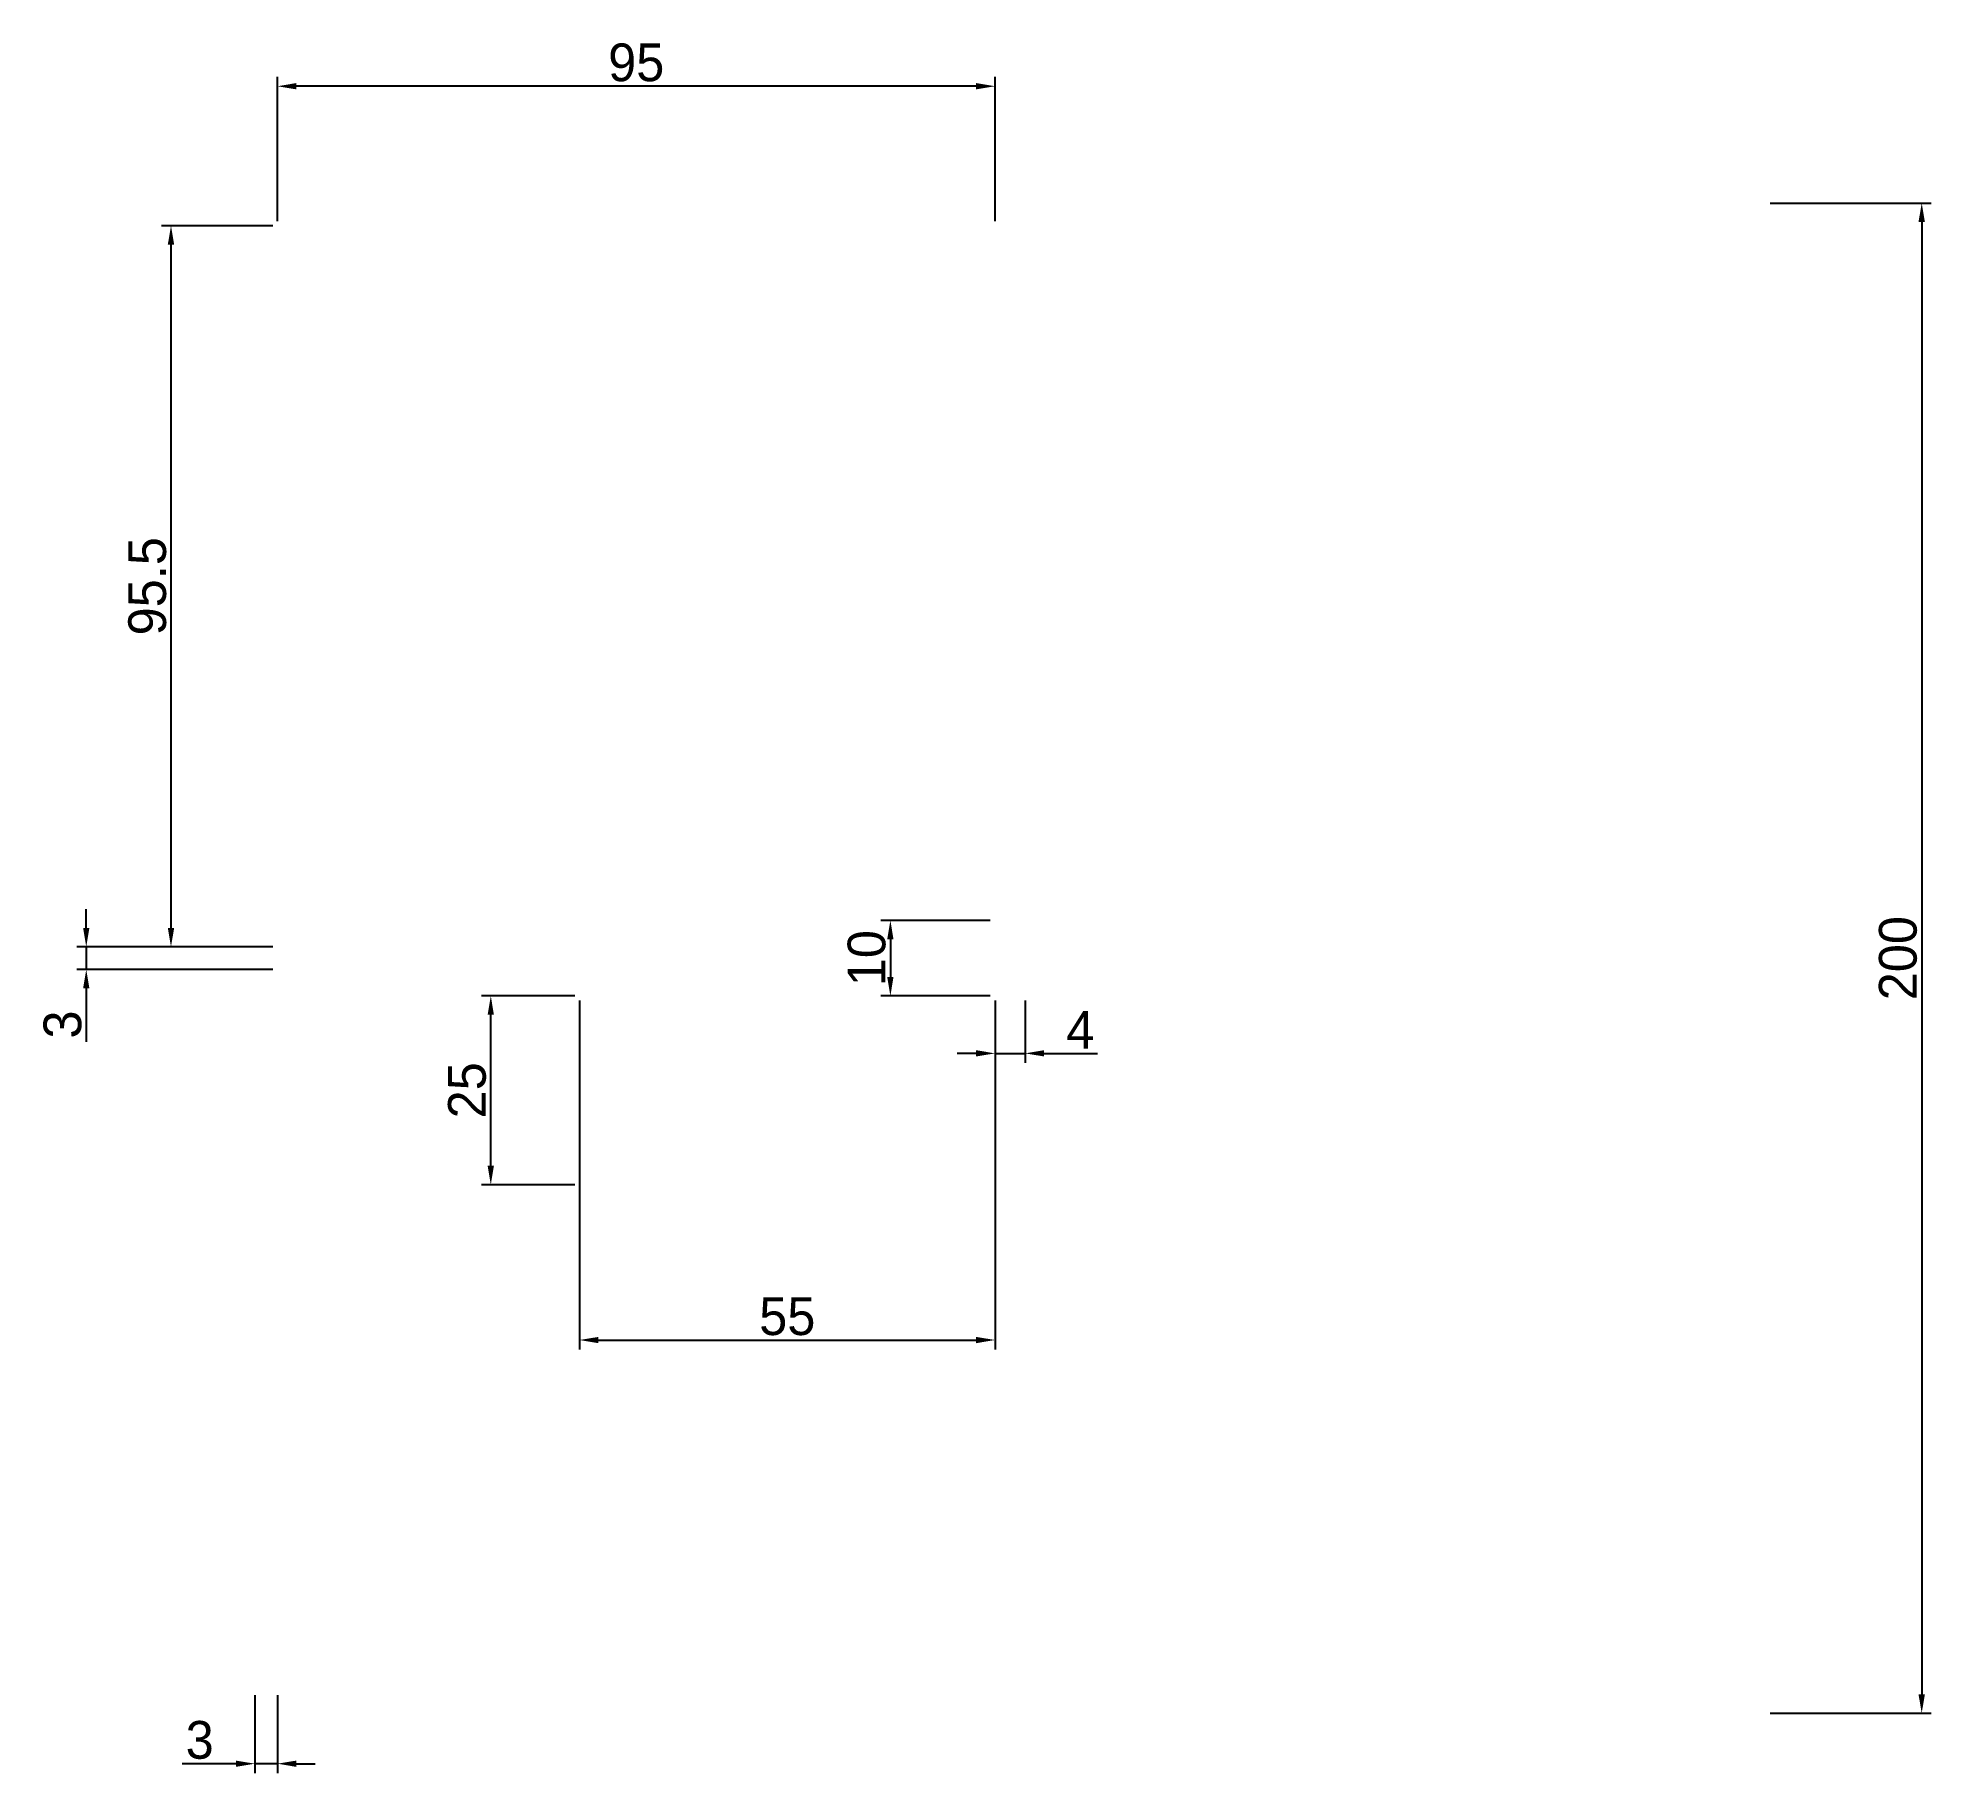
# Model space of a CAD drawing. Header units: millimetres. Extents: x 132 to 383, y 125 to 355.
import ezdxf

# ---------------------------------------------------------------- set-up
doc = ezdxf.new("R2010")
doc.units = ezdxf.units.MM
doc.dimstyles.new('ISO-25', dxfattribs={"dimtxt": 5, "dimasz": 2.5, "dimexe": 1.25, "dimexo": 0.625, "dimtad": 1, "dimdsep": 46, "dimtxsty": 'Standard', "dimcen": 2.5, "dimadec": 0, "dimazin": 0, "dimtfac": 1, "dimtmove": 0, "dimatfit": 3, "dimfxl": 1, "dimarcsym": 0})

# ---------------------------------------------------------------- blocks, each defined once
blk = doc.blocks.new('*D1')
at = {"color": 0, "lineweight": -2, "transparency": 16777216}
for p, q in [((164, 330.62), (164, 349.72)), ((256.5, 348.47), (166.5, 348.47)), ((259, 330.62), (259, 349.72))]:
    blk.add_line(p, q, dxfattribs=at)
at = {"color": 0, "transparency": 16777216}
for points in [[(166.5, 348.89), (166.5, 348.06), (164, 348.47)], [(256.5, 348.89), (256.5, 348.06), (259, 348.47)]]:
    blk.add_solid(points, dxfattribs=at)
at = {"layer": 'Defpoints', "color": 0, "transparency": 16777216}
for p in [(164, 348.47), (164, 330), (259, 330)]:
    blk.add_point(p, dxfattribs=at)
at = {"color": 0, "transparency": 16777216, "insert": (211.5, 351.6), "char_height": 5, "attachment_point": 5}
blk.add_mtext('95', dxfattribs=at)
blk = doc.blocks.new('*D7')
at = {"color": 0, "lineweight": -2, "transparency": 16777216}
for p, q in [((163.38, 330), (148.66, 330)), ((149.91, 327.5), (149.91, 237)), ((163.38, 234.5), (148.66, 234.5))]:
    blk.add_line(p, q, dxfattribs=at)
at = {"color": 0, "transparency": 16777216}
for points in [[(149.49, 327.5), (150.33, 327.5), (149.91, 330)], [(149.49, 237), (150.33, 237), (149.91, 234.5)]]:
    blk.add_solid(points, dxfattribs=at)
at = {"layer": 'Defpoints', "color": 0, "transparency": 16777216}
for p in [(164, 330), (149.91, 234.5), (164, 234.5)]:
    blk.add_point(p, dxfattribs=at)
at = {"color": 0, "transparency": 16777216, "insert": (146.79, 282.25), "char_height": 5, "attachment_point": 5, "rotation": 90}
blk.add_mtext('95.5', dxfattribs=at)
blk = doc.blocks.new('*D8')
at = {"color": 0, "lineweight": -2, "transparency": 16777216}
for p, q in [((138.69, 237), (138.69, 239.5)), ((163.38, 234.5), (137.44, 234.5)), ((138.69, 234.5), (138.69, 231.5)), ((163.38, 231.5), (137.44, 231.5)), ((138.69, 229), (138.69, 221.92))]:
    blk.add_line(p, q, dxfattribs=at)
at = {"color": 0, "transparency": 16777216}
for points in [[(138.28, 237), (139.11, 237), (138.69, 234.5)], [(138.28, 229), (139.11, 229), (138.69, 231.5)]]:
    blk.add_solid(points, dxfattribs=at)
at = {"layer": 'Defpoints', "color": 0, "transparency": 16777216}
for p in [(164, 234.5), (138.69, 231.5), (164, 231.5)]:
    blk.add_point(p, dxfattribs=at)
at = {"color": 0, "transparency": 16777216, "insert": (135.57, 224.21), "char_height": 5, "attachment_point": 5, "rotation": 90}
blk.add_mtext('3', dxfattribs=at)
blk = doc.blocks.new('*D10')
at = {"color": 0, "lineweight": -2, "transparency": 16777216}
for p, q in [((161, 135.38), (161, 125.07)), ((164, 135.38), (164, 125.07)), ((158.5, 126.32), (151.41, 126.32)), ((164, 126.32), (161, 126.32)), ((166.5, 126.32), (169, 126.32))]:
    blk.add_line(p, q, dxfattribs=at)
at = {"color": 0, "transparency": 16777216}
for points in [[(158.5, 126.73), (158.5, 125.9), (161, 126.32)], [(166.5, 126.73), (166.5, 125.9), (164, 126.32)]]:
    blk.add_solid(points, dxfattribs=at)
at = {"layer": 'Defpoints', "color": 0, "transparency": 16777216}
for p in [(161, 136), (164, 136), (161, 126.32)]:
    blk.add_point(p, dxfattribs=at)
at = {"color": 0, "transparency": 16777216, "insert": (153.71, 129.44), "char_height": 5, "attachment_point": 5}
blk.add_mtext('3', dxfattribs=at)
blk = doc.blocks.new('*D17')
at = {"color": 0, "lineweight": -2, "transparency": 16777216}
for p, q in [((203.38, 228), (191, 228)), ((192.25, 205.5), (192.25, 225.5)), ((203.38, 203), (191, 203))]:
    blk.add_line(p, q, dxfattribs=at)
at = {"color": 0, "transparency": 16777216}
for points in [[(191.83, 225.5), (192.66, 225.5), (192.25, 228)], [(191.83, 205.5), (192.66, 205.5), (192.25, 203)]]:
    blk.add_solid(points, dxfattribs=at)
at = {"layer": 'Defpoints', "color": 0, "transparency": 16777216}
for p in [(192.25, 228), (204, 228), (204, 203)]:
    blk.add_point(p, dxfattribs=at)
at = {"color": 0, "transparency": 16777216, "insert": (189.12, 215.5), "char_height": 5, "attachment_point": 5, "rotation": 90}
blk.add_mtext('25', dxfattribs=at)
blk = doc.blocks.new('*D19')
at = {"color": 0, "lineweight": -2, "transparency": 16777216}
for p, q in [((259, 227.38), (259, 219.14)), ((263, 227.38), (263, 219.14)), ((256.5, 220.39), (254, 220.39)), ((259, 220.39), (263, 220.39)), ((265.5, 220.39), (272.58, 220.39))]:
    blk.add_line(p, q, dxfattribs=at)
at = {"color": 0, "transparency": 16777216}
for points in [[(256.5, 220.81), (256.5, 219.98), (259, 220.39)], [(265.5, 220.81), (265.5, 219.98), (263, 220.39)]]:
    blk.add_solid(points, dxfattribs=at)
at = {"layer": 'Defpoints', "color": 0, "transparency": 16777216}
for p in [(259, 228, -12), (263, 228, -12), (263, 220.39)]:
    blk.add_point(p, dxfattribs=at)
at = {"color": 0, "transparency": 16777216, "insert": (270.29, 223.52), "char_height": 5, "attachment_point": 5}
blk.add_mtext('4', dxfattribs=at)
blk = doc.blocks.new('*D26')
at = {"color": 0, "lineweight": -2, "transparency": 16777216}
for p, q in [((361.63, 333), (382.93, 333)), ((381.68, 330.5), (381.68, 135.5)), ((361.63, 133), (382.93, 133))]:
    blk.add_line(p, q, dxfattribs=at)
at = {"color": 0, "transparency": 16777216}
for points in [[(381.26, 330.5), (382.1, 330.5), (381.68, 333)], [(381.26, 135.5), (382.1, 135.5), (381.68, 133)]]:
    blk.add_solid(points, dxfattribs=at)
at = {"layer": 'Defpoints', "color": 0, "transparency": 16777216}
for p in [(361, 333), (361, 133), (381.68, 133)]:
    blk.add_point(p, dxfattribs=at)
at = {"color": 0, "transparency": 16777216, "insert": (378.55, 233), "char_height": 5, "attachment_point": 5, "rotation": 90}
blk.add_mtext('200', dxfattribs=at)
blk = doc.blocks.new('*D27')
at = {"color": 0, "lineweight": -2, "transparency": 16777216}
for p, q in [((204, 227.38), (204, 181.18)), ((259, 227.38), (259, 181.18)), ((206.5, 182.43), (256.5, 182.43))]:
    blk.add_line(p, q, dxfattribs=at)
at = {"color": 0, "transparency": 16777216}
for points in [[(206.5, 182.84), (206.5, 182.01), (204, 182.43)], [(256.5, 182.84), (256.5, 182.01), (259, 182.43)]]:
    blk.add_solid(points, dxfattribs=at)
at = {"layer": 'Defpoints', "color": 0, "transparency": 16777216}
for p in [(204, 228), (259, 228), (259, 182.43)]:
    blk.add_point(p, dxfattribs=at)
at = {"color": 0, "transparency": 16777216, "insert": (231.5, 185.55), "char_height": 5, "attachment_point": 5}
blk.add_mtext('55', dxfattribs=at)
blk = doc.blocks.new('*D29')
at = {"color": 0, "lineweight": -2, "transparency": 16777216}
for p, q in [((258.38, 238), (243.9, 238)), ((245.15, 235.5), (245.15, 230.5)), ((258.38, 228), (243.9, 228))]:
    blk.add_line(p, q, dxfattribs=at)
at = {"color": 0, "transparency": 16777216}
for points in [[(244.73, 235.5), (245.56, 235.5), (245.15, 238)], [(244.73, 230.5), (245.56, 230.5), (245.15, 228)]]:
    blk.add_solid(points, dxfattribs=at)
at = {"layer": 'Defpoints', "color": 0, "transparency": 16777216}
for p in [(259, 238, -12), (245.15, 228), (259, 228, -12)]:
    blk.add_point(p, dxfattribs=at)
at = {"color": 0, "transparency": 16777216, "insert": (242.02, 233), "char_height": 5, "attachment_point": 5, "rotation": 90}
blk.add_mtext('10', dxfattribs=at)

msp = doc.modelspace()

# ---------------------------------------------------------------- dimensions: what is measured, and where the dimension line sits
for base, p1, p2, angle, picture, middle in [((164, 348.474), (259, 330), (164, 330), 180, '*D1', (211.5, 351.599)), ((381.679, 133), (361, 333), (361, 133), 90, '*D26', (378.554, 233)), ((149.911, 234.5), (164, 330), (164, 234.5), 270, '*D7', (146.786, 282.25)), ((138.693, 231.5), (164, 234.5), (164, 231.5), 270, '*D8', (135.568, 224.208)), ((245.146, 228, 12), (259, 238), (259, 228), 270, '*D29', (242.021, 233, 12)), ((192.246, 228), (204, 203), (204, 228), 270, '*D17', (189.121, 215.5))]:
    dim = msp.add_linear_dim(base=base, p1=p1, p2=p2, angle=angle, dimstyle='ISO-25')
    dim.commit()
    dim.dimension.update_dxf_attribs({"geometry": picture, "text_midpoint": middle})
for base, p1, p2, picture, middle in [((259, 182.425), (204, 228), (259, 228), '*D27', (231.5, 185.55)), ((263, 220.392, 12), (259, 228), (263, 228), '*D19', (270.292, 223.517, 12)), ((160.997, 126.317), (164, 136), (160.997, 136), '*D10', (153.706, 129.442))]:
    dim = msp.add_linear_dim(base=base, p1=p1, p2=p2, dimstyle='ISO-25')
    dim.commit()
    dim.dimension.update_dxf_attribs({"geometry": picture, "text_midpoint": middle})

doc.saveas('drawing.dxf')
